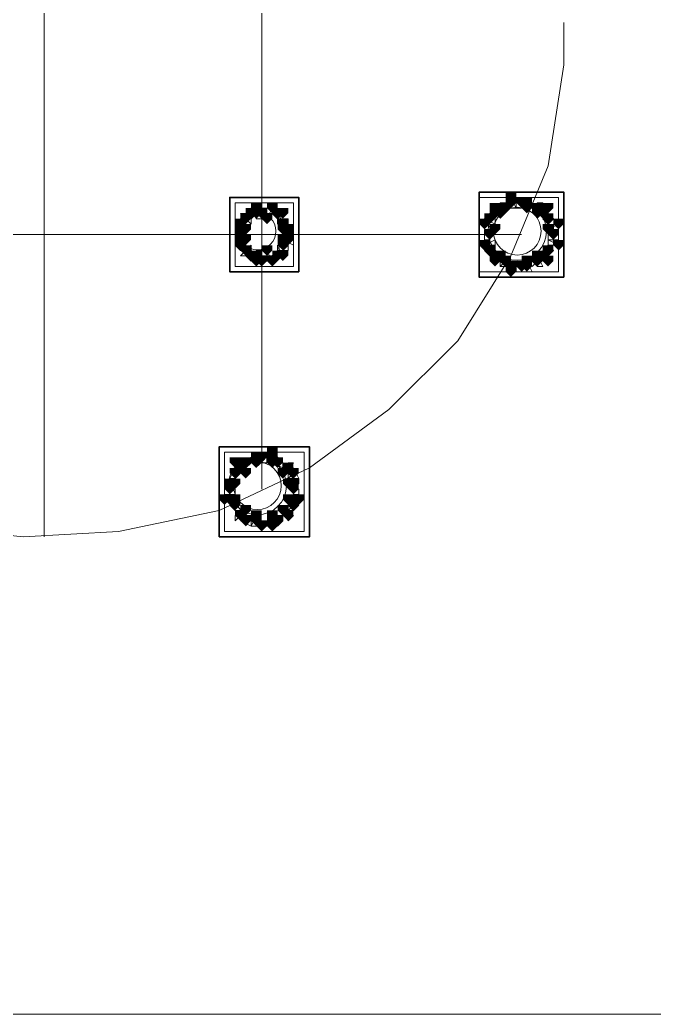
# Model space of a CAD drawing. Header units: millimetres. Extents: x 2315 to 4619, y 1334 to 1897.
# Drawn here: x 4143.72 to 4151.02, y 1530.21 to 1541.67 of the extents above; entities that cross this region are included whole.
import ezdxf

# ---------------------------------------------------------------- set-up
doc = ezdxf.new("R2010")
doc.units = ezdxf.units.MM
for name, color, linetype, true_color in [('PDF_10', 7, 'Continuous', 0x00b85c), ('PDF_AXIS', 7, 'Continuous', 0x00b85c), ('PDF_柱构件', 7, 'Continuous', 0x00b85c), ('PDF_转运站初步方案', 7, 'Continuous', 0x00b85c)]:
    doc.layers.add(name, color=color, linetype=linetype, true_color=true_color)
doc.layers.add('PDF_中心线层', color=1, linetype='Continuous')
doc.layers.add('PDF_粗实线层', color=7, linetype='Continuous')

msp = doc.modelspace()

# ---------------------------------------------------------------- hatches: boundary and pattern name
at = {"layer": 'PDF_10', "transparency": 33554559}
for points in [[(4149.495, 1539.62), (4149.433, 1539.62), (4149.433, 1539.558), (4149.495, 1539.497), (4149.556, 1539.558), (4149.556, 1539.62)], [(4149.495, 1539.62), (4149.433, 1539.62), (4149.433, 1539.558), (4149.495, 1539.497), (4149.556, 1539.558), (4149.556, 1539.62)], [(4146.379, 1539.497), (4146.318, 1539.497), (4146.318, 1539.436), (4146.379, 1539.375), (4146.44, 1539.436), (4146.44, 1539.497)], [(4146.379, 1539.497), (4146.318, 1539.497), (4146.318, 1539.436), (4146.379, 1539.375), (4146.44, 1539.436), (4146.44, 1539.497)], [(4146.379, 1539.497), (4146.318, 1539.497), (4146.318, 1539.436), (4146.379, 1539.375), (4146.44, 1539.436), (4146.44, 1539.497)], [(4146.502, 1539.497), (4146.44, 1539.497), (4146.44, 1539.436), (4146.502, 1539.375), (4146.563, 1539.436), (4146.563, 1539.497)], [(4146.502, 1539.497), (4146.44, 1539.497), (4146.44, 1539.436), (4146.502, 1539.375), (4146.563, 1539.436), (4146.563, 1539.497)], [(4146.685, 1539.497), (4146.624, 1539.497), (4146.624, 1539.436), (4146.685, 1539.375), (4146.746, 1539.436), (4146.746, 1539.497)], [(4146.685, 1539.497), (4146.624, 1539.497), (4146.624, 1539.436), (4146.685, 1539.375), (4146.746, 1539.436), (4146.746, 1539.497)], [(4149.311, 1539.558), (4149.25, 1539.558), (4149.25, 1539.497), (4149.311, 1539.436), (4149.372, 1539.497), (4149.372, 1539.558)], [(4149.311, 1539.558), (4149.25, 1539.558), (4149.25, 1539.497), (4149.311, 1539.436), (4149.372, 1539.497), (4149.372, 1539.558)], [(4149.678, 1539.558), (4149.617, 1539.558), (4149.617, 1539.497), (4149.678, 1539.436), (4149.739, 1539.497), (4149.739, 1539.558)], [(4149.678, 1539.558), (4149.617, 1539.558), (4149.617, 1539.497), (4149.678, 1539.436), (4149.739, 1539.497), (4149.739, 1539.558)], [(4146.257, 1539.375), (4146.196, 1539.375), (4146.196, 1539.314), (4146.257, 1539.253), (4146.318, 1539.314), (4146.318, 1539.375)], [(4146.257, 1539.375), (4146.196, 1539.375), (4146.196, 1539.314), (4146.257, 1539.253), (4146.318, 1539.314), (4146.318, 1539.375)], [(4146.746, 1539.375), (4146.685, 1539.375), (4146.685, 1539.314), (4146.746, 1539.253), (4146.807, 1539.314), (4146.807, 1539.375)], [(4146.746, 1539.375), (4146.685, 1539.375), (4146.685, 1539.314), (4146.746, 1539.253), (4146.807, 1539.314), (4146.807, 1539.375)], [(4149.128, 1539.436), (4149.067, 1539.436), (4149.067, 1539.375), (4149.128, 1539.314), (4149.189, 1539.375), (4149.189, 1539.436)], [(4149.128, 1539.436), (4149.067, 1539.436), (4149.067, 1539.375), (4149.128, 1539.314), (4149.189, 1539.375), (4149.189, 1539.436)], [(4149.8, 1539.436), (4149.739, 1539.436), (4149.739, 1539.375), (4149.8, 1539.314), (4149.861, 1539.375), (4149.861, 1539.436)], [(4149.8, 1539.436), (4149.739, 1539.436), (4149.739, 1539.375), (4149.8, 1539.314), (4149.861, 1539.375), (4149.861, 1539.436)], [(4149.8, 1539.436), (4149.739, 1539.436), (4149.739, 1539.375), (4149.8, 1539.314), (4149.861, 1539.375), (4149.861, 1539.436)], [(4146.257, 1539.253), (4146.196, 1539.253), (4146.196, 1539.192), (4146.257, 1539.131), (4146.318, 1539.192), (4146.318, 1539.253)], [(4146.257, 1539.253), (4146.196, 1539.253), (4146.196, 1539.192), (4146.257, 1539.131), (4146.318, 1539.192), (4146.318, 1539.253)], [(4146.807, 1539.253), (4146.746, 1539.253), (4146.746, 1539.192), (4146.807, 1539.131), (4146.868, 1539.192), (4146.868, 1539.253)], [(4146.807, 1539.253), (4146.746, 1539.253), (4146.746, 1539.192), (4146.807, 1539.131), (4146.868, 1539.192), (4146.868, 1539.253)], [(4149.128, 1539.253), (4149.067, 1539.253), (4149.067, 1539.192), (4149.128, 1539.131), (4149.189, 1539.192), (4149.189, 1539.253)], [(4149.128, 1539.253), (4149.067, 1539.253), (4149.067, 1539.192), (4149.128, 1539.131), (4149.189, 1539.192), (4149.189, 1539.253)], [(4149.861, 1539.253), (4149.8, 1539.253), (4149.8, 1539.192), (4149.861, 1539.131), (4149.922, 1539.192), (4149.922, 1539.253)], [(4149.861, 1539.253), (4149.8, 1539.253), (4149.8, 1539.192), (4149.861, 1539.131), (4149.922, 1539.192), (4149.922, 1539.253)], [(4146.257, 1539.131), (4146.196, 1539.131), (4146.196, 1539.07), (4146.257, 1539.009), (4146.318, 1539.07), (4146.318, 1539.131)], [(4146.257, 1539.131), (4146.196, 1539.131), (4146.196, 1539.07), (4146.257, 1539.009), (4146.318, 1539.07), (4146.318, 1539.131)], [(4146.746, 1539.131), (4146.685, 1539.131), (4146.685, 1539.07), (4146.746, 1539.009), (4146.807, 1539.07), (4146.807, 1539.131)], [(4146.746, 1539.131), (4146.685, 1539.131), (4146.685, 1539.07), (4146.746, 1539.009), (4146.807, 1539.07), (4146.807, 1539.131)], [(4149.128, 1539.07), (4149.067, 1539.07), (4149.067, 1539.009), (4149.128, 1538.948), (4149.189, 1539.009), (4149.189, 1539.07)], [(4149.128, 1539.07), (4149.067, 1539.07), (4149.067, 1539.009), (4149.128, 1538.948), (4149.189, 1539.009), (4149.189, 1539.07)], [(4149.8, 1539.07), (4149.739, 1539.07), (4149.739, 1539.009), (4149.8, 1538.948), (4149.861, 1539.009), (4149.861, 1539.07)], [(4149.8, 1539.07), (4149.739, 1539.07), (4149.739, 1539.009), (4149.8, 1538.948), (4149.861, 1539.009), (4149.861, 1539.07)], [(4149.8, 1539.07), (4149.739, 1539.07), (4149.739, 1539.009), (4149.8, 1538.948), (4149.861, 1539.009), (4149.861, 1539.07)], [(4146.379, 1539.009), (4146.318, 1539.009), (4146.318, 1538.948), (4146.379, 1538.887), (4146.44, 1538.948), (4146.44, 1539.009)], [(4146.379, 1539.009), (4146.318, 1539.009), (4146.318, 1538.948), (4146.379, 1538.887), (4146.44, 1538.948), (4146.44, 1539.009)], [(4146.379, 1539.009), (4146.318, 1539.009), (4146.318, 1538.948), (4146.379, 1538.887), (4146.44, 1538.948), (4146.44, 1539.009)], [(4146.502, 1538.948), (4146.44, 1538.948), (4146.44, 1538.887), (4146.502, 1538.825), (4146.563, 1538.887), (4146.563, 1538.948)], [(4146.502, 1538.948), (4146.44, 1538.948), (4146.44, 1538.887), (4146.502, 1538.825), (4146.563, 1538.887), (4146.563, 1538.948)], [(4146.685, 1539.009), (4146.624, 1539.009), (4146.624, 1538.948), (4146.685, 1538.887), (4146.746, 1538.948), (4146.746, 1539.009)], [(4146.685, 1539.009), (4146.624, 1539.009), (4146.624, 1538.948), (4146.685, 1538.887), (4146.746, 1538.948), (4146.746, 1539.009)], [(4149.311, 1538.948), (4149.25, 1538.948), (4149.25, 1538.887), (4149.311, 1538.825), (4149.372, 1538.887), (4149.372, 1538.948)], [(4149.311, 1538.948), (4149.25, 1538.948), (4149.25, 1538.887), (4149.311, 1538.825), (4149.372, 1538.887), (4149.372, 1538.948)], [(4149.678, 1538.948), (4149.617, 1538.948), (4149.617, 1538.887), (4149.678, 1538.825), (4149.739, 1538.887), (4149.739, 1538.948)], [(4149.678, 1538.948), (4149.617, 1538.948), (4149.617, 1538.887), (4149.678, 1538.825), (4149.739, 1538.887), (4149.739, 1538.948)], [(4149.495, 1538.887), (4149.433, 1538.887), (4149.433, 1538.825), (4149.495, 1538.764), (4149.556, 1538.825), (4149.556, 1538.887)], [(4149.495, 1538.887), (4149.433, 1538.887), (4149.433, 1538.825), (4149.495, 1538.764), (4149.556, 1538.825), (4149.556, 1538.887)], [(4146.318, 1536.627), (4146.257, 1536.627), (4146.257, 1536.565), (4146.318, 1536.504), (4146.379, 1536.565), (4146.379, 1536.627)], [(4146.318, 1536.627), (4146.257, 1536.627), (4146.257, 1536.565), (4146.318, 1536.504), (4146.379, 1536.565), (4146.379, 1536.627)], [(4146.318, 1536.627), (4146.257, 1536.627), (4146.257, 1536.565), (4146.318, 1536.504), (4146.379, 1536.565), (4146.379, 1536.627)], [(4146.502, 1536.688), (4146.44, 1536.688), (4146.44, 1536.627), (4146.502, 1536.565), (4146.563, 1536.627), (4146.563, 1536.688)], [(4146.502, 1536.688), (4146.44, 1536.688), (4146.44, 1536.627), (4146.502, 1536.565), (4146.563, 1536.627), (4146.563, 1536.688)], [(4146.685, 1536.627), (4146.624, 1536.627), (4146.624, 1536.565), (4146.685, 1536.504), (4146.746, 1536.565), (4146.746, 1536.627)], [(4146.685, 1536.627), (4146.624, 1536.627), (4146.624, 1536.565), (4146.685, 1536.504), (4146.746, 1536.565), (4146.746, 1536.627)], [(4146.196, 1536.504), (4146.135, 1536.504), (4146.135, 1536.443), (4146.196, 1536.382), (4146.257, 1536.443), (4146.257, 1536.504)], [(4146.196, 1536.504), (4146.135, 1536.504), (4146.135, 1536.443), (4146.196, 1536.382), (4146.257, 1536.443), (4146.257, 1536.504)], [(4146.868, 1536.504), (4146.807, 1536.504), (4146.807, 1536.443), (4146.868, 1536.382), (4146.929, 1536.443), (4146.929, 1536.504)], [(4146.868, 1536.504), (4146.807, 1536.504), (4146.807, 1536.443), (4146.868, 1536.382), (4146.929, 1536.443), (4146.929, 1536.504)], [(4146.135, 1536.321), (4146.074, 1536.321), (4146.074, 1536.26), (4146.135, 1536.199), (4146.196, 1536.26), (4146.196, 1536.321)], [(4146.135, 1536.321), (4146.074, 1536.321), (4146.074, 1536.26), (4146.135, 1536.199), (4146.196, 1536.26), (4146.196, 1536.321)], [(4146.868, 1536.321), (4146.807, 1536.321), (4146.807, 1536.26), (4146.868, 1536.199), (4146.929, 1536.26), (4146.929, 1536.321)], [(4146.868, 1536.321), (4146.807, 1536.321), (4146.807, 1536.26), (4146.868, 1536.199), (4146.929, 1536.26), (4146.929, 1536.321)], [(4146.196, 1536.138), (4146.135, 1536.138), (4146.135, 1536.077), (4146.196, 1536.016), (4146.257, 1536.077), (4146.257, 1536.138)], [(4146.196, 1536.138), (4146.135, 1536.138), (4146.135, 1536.077), (4146.196, 1536.016), (4146.257, 1536.077), (4146.257, 1536.138)], [(4146.868, 1536.138), (4146.807, 1536.138), (4146.807, 1536.077), (4146.868, 1536.016), (4146.929, 1536.077), (4146.929, 1536.138)], [(4146.868, 1536.138), (4146.807, 1536.138), (4146.807, 1536.077), (4146.868, 1536.016), (4146.929, 1536.077), (4146.929, 1536.138)], [(4146.318, 1535.955), (4146.257, 1535.955), (4146.257, 1535.894), (4146.318, 1535.832), (4146.379, 1535.894), (4146.379, 1535.955)], [(4146.318, 1535.955), (4146.257, 1535.955), (4146.257, 1535.894), (4146.318, 1535.832), (4146.379, 1535.894), (4146.379, 1535.955)], [(4146.685, 1535.955), (4146.624, 1535.955), (4146.624, 1535.894), (4146.685, 1535.832), (4146.746, 1535.894), (4146.746, 1535.955)], [(4146.685, 1535.955), (4146.624, 1535.955), (4146.624, 1535.894), (4146.685, 1535.832), (4146.746, 1535.894), (4146.746, 1535.955)], [(4146.502, 1535.894), (4146.44, 1535.894), (4146.44, 1535.832), (4146.502, 1535.771), (4146.563, 1535.832), (4146.563, 1535.894)], [(4146.502, 1535.894), (4146.44, 1535.894), (4146.44, 1535.832), (4146.502, 1535.771), (4146.563, 1535.832), (4146.563, 1535.894)]]:
    msp.add_hatch(color=256, dxfattribs=at).paths.add_polyline_path(points)
at = {"layer": 'PDF_柱构件', "transparency": 33554559}
for points in [[(4149.372, 1539.681), (4149.311, 1539.681), (4149.311, 1539.62), (4149.372, 1539.558), (4149.433, 1539.62), (4149.433, 1539.681)], [(4149.372, 1539.62), (4149.311, 1539.62), (4149.311, 1539.558), (4149.372, 1539.497), (4149.433, 1539.558), (4149.433, 1539.62)], [(4149.556, 1539.62), (4149.495, 1539.62), (4149.495, 1539.558), (4149.556, 1539.497), (4149.617, 1539.558), (4149.617, 1539.62)], [(4146.44, 1539.558), (4146.379, 1539.558), (4146.379, 1539.497), (4146.44, 1539.436), (4146.502, 1539.497), (4146.502, 1539.558)], [(4146.44, 1539.497), (4146.379, 1539.497), (4146.379, 1539.436), (4146.44, 1539.375), (4146.502, 1539.436), (4146.502, 1539.497)], [(4146.624, 1539.558), (4146.563, 1539.558), (4146.563, 1539.497), (4146.624, 1539.436), (4146.685, 1539.497), (4146.685, 1539.558)], [(4146.746, 1539.497), (4146.685, 1539.497), (4146.685, 1539.436), (4146.746, 1539.375), (4146.807, 1539.436), (4146.807, 1539.497)], [(4149.189, 1539.558), (4149.128, 1539.558), (4149.128, 1539.497), (4149.189, 1539.436), (4149.25, 1539.497), (4149.25, 1539.558)], [(4149.189, 1539.497), (4149.128, 1539.497), (4149.128, 1539.436), (4149.189, 1539.375), (4149.25, 1539.436), (4149.25, 1539.497)], [(4149.25, 1539.497), (4149.189, 1539.497), (4149.189, 1539.436), (4149.25, 1539.375), (4149.311, 1539.436), (4149.311, 1539.497)], [(4149.556, 1539.558), (4149.495, 1539.558), (4149.495, 1539.497), (4149.556, 1539.436), (4149.617, 1539.497), (4149.617, 1539.558)], [(4149.678, 1539.497), (4149.617, 1539.497), (4149.617, 1539.436), (4149.678, 1539.375), (4149.739, 1539.436), (4149.739, 1539.497)], [(4149.739, 1539.497), (4149.678, 1539.497), (4149.678, 1539.436), (4149.739, 1539.375), (4149.8, 1539.436), (4149.8, 1539.497)], [(4149.8, 1539.558), (4149.739, 1539.558), (4149.739, 1539.497), (4149.8, 1539.436), (4149.861, 1539.497), (4149.861, 1539.558)], [(4146.318, 1539.436), (4146.257, 1539.436), (4146.257, 1539.375), (4146.318, 1539.314), (4146.379, 1539.375), (4146.379, 1539.436)], [(4146.563, 1539.436), (4146.502, 1539.436), (4146.502, 1539.375), (4146.563, 1539.314), (4146.624, 1539.375), (4146.624, 1539.436)], [(4149.067, 1539.375), (4149.006, 1539.375), (4149.006, 1539.314), (4149.067, 1539.253), (4149.128, 1539.314), (4149.128, 1539.375)], [(4149.922, 1539.375), (4149.861, 1539.375), (4149.861, 1539.314), (4149.922, 1539.253), (4149.983, 1539.314), (4149.983, 1539.375)], [(4146.257, 1539.314), (4146.196, 1539.314), (4146.196, 1539.253), (4146.257, 1539.192), (4146.318, 1539.253), (4146.318, 1539.314)], [(4146.318, 1539.314), (4146.257, 1539.314), (4146.257, 1539.253), (4146.318, 1539.192), (4146.379, 1539.253), (4146.379, 1539.314)], [(4146.746, 1539.314), (4146.685, 1539.314), (4146.685, 1539.253), (4146.746, 1539.192), (4146.807, 1539.253), (4146.807, 1539.314)], [(4146.807, 1539.314), (4146.746, 1539.314), (4146.746, 1539.253), (4146.807, 1539.192), (4146.868, 1539.253), (4146.868, 1539.314)], [(4149.189, 1539.314), (4149.128, 1539.314), (4149.128, 1539.253), (4149.189, 1539.192), (4149.25, 1539.253), (4149.25, 1539.314)], [(4149.8, 1539.314), (4149.739, 1539.314), (4149.739, 1539.253), (4149.8, 1539.192), (4149.861, 1539.253), (4149.861, 1539.314)], [(4146.257, 1539.192), (4146.196, 1539.192), (4146.196, 1539.131), (4146.257, 1539.07), (4146.318, 1539.131), (4146.318, 1539.192)], [(4146.318, 1539.192), (4146.257, 1539.192), (4146.257, 1539.131), (4146.318, 1539.07), (4146.379, 1539.131), (4146.379, 1539.192)], [(4146.746, 1539.192), (4146.685, 1539.192), (4146.685, 1539.131), (4146.746, 1539.07), (4146.807, 1539.131), (4146.807, 1539.192)], [(4146.807, 1539.192), (4146.746, 1539.192), (4146.746, 1539.131), (4146.807, 1539.07), (4146.868, 1539.131), (4146.868, 1539.192)], [(4149.067, 1539.131), (4149.006, 1539.131), (4149.006, 1539.07), (4149.067, 1539.009), (4149.128, 1539.07), (4149.128, 1539.131)], [(4149.922, 1539.131), (4149.861, 1539.131), (4149.861, 1539.07), (4149.922, 1539.009), (4149.983, 1539.07), (4149.983, 1539.131)], [(4146.318, 1539.07), (4146.257, 1539.07), (4146.257, 1539.009), (4146.318, 1538.948), (4146.379, 1539.009), (4146.379, 1539.07)], [(4146.563, 1539.07), (4146.502, 1539.07), (4146.502, 1539.009), (4146.563, 1538.948), (4146.624, 1539.009), (4146.624, 1539.07)], [(4146.44, 1539.009), (4146.379, 1539.009), (4146.379, 1538.948), (4146.44, 1538.887), (4146.502, 1538.948), (4146.502, 1539.009)], [(4146.44, 1538.948), (4146.379, 1538.948), (4146.379, 1538.887), (4146.44, 1538.825), (4146.502, 1538.887), (4146.502, 1538.948)], [(4146.624, 1538.948), (4146.563, 1538.948), (4146.563, 1538.887), (4146.624, 1538.825), (4146.685, 1538.887), (4146.685, 1538.948)], [(4146.746, 1539.009), (4146.685, 1539.009), (4146.685, 1538.948), (4146.746, 1538.887), (4146.807, 1538.948), (4146.807, 1539.009)], [(4149.189, 1539.009), (4149.128, 1539.009), (4149.128, 1538.948), (4149.189, 1538.887), (4149.25, 1538.948), (4149.25, 1539.009)], [(4149.189, 1538.948), (4149.128, 1538.948), (4149.128, 1538.887), (4149.189, 1538.825), (4149.25, 1538.887), (4149.25, 1538.948)], [(4149.25, 1539.009), (4149.189, 1539.009), (4149.189, 1538.948), (4149.25, 1538.887), (4149.311, 1538.948), (4149.311, 1539.009)], [(4149.556, 1538.948), (4149.495, 1538.948), (4149.495, 1538.887), (4149.556, 1538.825), (4149.617, 1538.887), (4149.617, 1538.948)], [(4149.678, 1539.009), (4149.617, 1539.009), (4149.617, 1538.948), (4149.678, 1538.887), (4149.739, 1538.948), (4149.739, 1539.009)], [(4149.739, 1539.009), (4149.678, 1539.009), (4149.678, 1538.948), (4149.739, 1538.887), (4149.8, 1538.948), (4149.8, 1539.009)], [(4149.8, 1538.948), (4149.739, 1538.948), (4149.739, 1538.887), (4149.8, 1538.825), (4149.861, 1538.887), (4149.861, 1538.948)], [(4149.372, 1538.887), (4149.311, 1538.887), (4149.311, 1538.825), (4149.372, 1538.764), (4149.433, 1538.825), (4149.433, 1538.887)], [(4149.372, 1538.825), (4149.311, 1538.825), (4149.311, 1538.764), (4149.372, 1538.703), (4149.433, 1538.764), (4149.433, 1538.825)], [(4149.556, 1538.887), (4149.495, 1538.887), (4149.495, 1538.825), (4149.556, 1538.764), (4149.617, 1538.825), (4149.617, 1538.887)], [(4146.624, 1536.749), (4146.563, 1536.749), (4146.563, 1536.688), (4146.624, 1536.627), (4146.685, 1536.688), (4146.685, 1536.749)], [(4146.196, 1536.627), (4146.135, 1536.627), (4146.135, 1536.565), (4146.196, 1536.504), (4146.257, 1536.565), (4146.257, 1536.627)], [(4146.44, 1536.688), (4146.379, 1536.688), (4146.379, 1536.627), (4146.44, 1536.565), (4146.502, 1536.627), (4146.502, 1536.688)], [(4146.44, 1536.627), (4146.379, 1536.627), (4146.379, 1536.565), (4146.44, 1536.504), (4146.502, 1536.565), (4146.502, 1536.627)], [(4146.624, 1536.688), (4146.563, 1536.688), (4146.563, 1536.627), (4146.624, 1536.565), (4146.685, 1536.627), (4146.685, 1536.688)], [(4146.624, 1536.627), (4146.563, 1536.627), (4146.563, 1536.565), (4146.624, 1536.504), (4146.685, 1536.565), (4146.685, 1536.627)], [(4146.257, 1536.565), (4146.196, 1536.565), (4146.196, 1536.504), (4146.257, 1536.443), (4146.318, 1536.504), (4146.318, 1536.565)], [(4146.318, 1536.504), (4146.257, 1536.504), (4146.257, 1536.443), (4146.318, 1536.382), (4146.379, 1536.443), (4146.379, 1536.504)], [(4146.746, 1536.504), (4146.685, 1536.504), (4146.685, 1536.443), (4146.746, 1536.382), (4146.807, 1536.443), (4146.807, 1536.504)], [(4146.807, 1536.565), (4146.746, 1536.565), (4146.746, 1536.504), (4146.807, 1536.443), (4146.868, 1536.504), (4146.868, 1536.565)], [(4146.135, 1536.382), (4146.074, 1536.382), (4146.074, 1536.321), (4146.135, 1536.26), (4146.196, 1536.321), (4146.196, 1536.382)], [(4146.196, 1536.382), (4146.135, 1536.382), (4146.135, 1536.321), (4146.196, 1536.26), (4146.257, 1536.321), (4146.257, 1536.382)], [(4146.807, 1536.382), (4146.746, 1536.382), (4146.746, 1536.321), (4146.807, 1536.26), (4146.868, 1536.321), (4146.868, 1536.382)], [(4146.868, 1536.382), (4146.807, 1536.382), (4146.807, 1536.321), (4146.868, 1536.26), (4146.929, 1536.321), (4146.929, 1536.382)], [(4146.074, 1536.199), (4146.013, 1536.199), (4146.013, 1536.138), (4146.074, 1536.077), (4146.135, 1536.138), (4146.135, 1536.199)], [(4146.135, 1536.199), (4146.074, 1536.199), (4146.074, 1536.138), (4146.135, 1536.077), (4146.196, 1536.138), (4146.196, 1536.199)], [(4146.196, 1536.199), (4146.135, 1536.199), (4146.135, 1536.138), (4146.196, 1536.077), (4146.257, 1536.138), (4146.257, 1536.199)], [(4146.807, 1536.199), (4146.746, 1536.199), (4146.746, 1536.138), (4146.807, 1536.077), (4146.868, 1536.138), (4146.868, 1536.199)], [(4146.868, 1536.199), (4146.807, 1536.199), (4146.807, 1536.138), (4146.868, 1536.077), (4146.929, 1536.138), (4146.929, 1536.199)], [(4146.929, 1536.199), (4146.868, 1536.199), (4146.868, 1536.138), (4146.929, 1536.077), (4146.99, 1536.138), (4146.99, 1536.199)], [(4146.318, 1536.077), (4146.257, 1536.077), (4146.257, 1536.016), (4146.318, 1535.955), (4146.379, 1536.016), (4146.379, 1536.077)], [(4146.746, 1536.077), (4146.685, 1536.077), (4146.685, 1536.016), (4146.746, 1535.955), (4146.807, 1536.016), (4146.807, 1536.077)], [(4146.257, 1536.016), (4146.196, 1536.016), (4146.196, 1535.955), (4146.257, 1535.894), (4146.318, 1535.955), (4146.318, 1536.016)], [(4146.44, 1536.016), (4146.379, 1536.016), (4146.379, 1535.955), (4146.44, 1535.894), (4146.502, 1535.955), (4146.502, 1536.016)], [(4146.44, 1535.955), (4146.379, 1535.955), (4146.379, 1535.894), (4146.44, 1535.832), (4146.502, 1535.894), (4146.502, 1535.955)], [(4146.624, 1536.016), (4146.563, 1536.016), (4146.563, 1535.955), (4146.624, 1535.894), (4146.685, 1535.955), (4146.685, 1536.016)], [(4146.624, 1535.955), (4146.563, 1535.955), (4146.563, 1535.894), (4146.624, 1535.832), (4146.685, 1535.894), (4146.685, 1535.955)], [(4146.807, 1536.016), (4146.746, 1536.016), (4146.746, 1535.955), (4146.807, 1535.894), (4146.868, 1535.955), (4146.868, 1536.016)], [(4146.624, 1535.894), (4146.563, 1535.894), (4146.563, 1535.832), (4146.624, 1535.771), (4146.685, 1535.832), (4146.685, 1535.894)]]:
    msp.add_hatch(color=256, dxfattribs=at).paths.add_polyline_path(points)
at = {"layer": 'PDF_转运站初步方案', "transparency": 33554559}
for points in [[(4149.495, 1539.62), (4149.433, 1539.62), (4149.433, 1539.558), (4149.495, 1539.497), (4149.556, 1539.558), (4149.556, 1539.62)], [(4149.495, 1539.62), (4149.433, 1539.62), (4149.433, 1539.558), (4149.495, 1539.497), (4149.556, 1539.558), (4149.556, 1539.62)], [(4146.379, 1539.497), (4146.318, 1539.497), (4146.318, 1539.436), (4146.379, 1539.375), (4146.44, 1539.436), (4146.44, 1539.497)], [(4146.379, 1539.497), (4146.318, 1539.497), (4146.318, 1539.436), (4146.379, 1539.375), (4146.44, 1539.436), (4146.44, 1539.497)], [(4146.502, 1539.497), (4146.44, 1539.497), (4146.44, 1539.436), (4146.502, 1539.375), (4146.563, 1539.436), (4146.563, 1539.497)], [(4146.502, 1539.497), (4146.44, 1539.497), (4146.44, 1539.436), (4146.502, 1539.375), (4146.563, 1539.436), (4146.563, 1539.497)], [(4146.685, 1539.497), (4146.624, 1539.497), (4146.624, 1539.436), (4146.685, 1539.375), (4146.746, 1539.436), (4146.746, 1539.497)], [(4146.685, 1539.497), (4146.624, 1539.497), (4146.624, 1539.436), (4146.685, 1539.375), (4146.746, 1539.436), (4146.746, 1539.497)], [(4149.311, 1539.558), (4149.25, 1539.558), (4149.25, 1539.497), (4149.311, 1539.436), (4149.372, 1539.497), (4149.372, 1539.558)], [(4149.311, 1539.558), (4149.25, 1539.558), (4149.25, 1539.497), (4149.311, 1539.436), (4149.372, 1539.497), (4149.372, 1539.558)], [(4149.678, 1539.558), (4149.617, 1539.558), (4149.617, 1539.497), (4149.678, 1539.436), (4149.739, 1539.497), (4149.739, 1539.558)], [(4149.678, 1539.558), (4149.617, 1539.558), (4149.617, 1539.497), (4149.678, 1539.436), (4149.739, 1539.497), (4149.739, 1539.558)], [(4146.257, 1539.375), (4146.196, 1539.375), (4146.196, 1539.314), (4146.257, 1539.253), (4146.318, 1539.314), (4146.318, 1539.375)], [(4146.257, 1539.375), (4146.196, 1539.375), (4146.196, 1539.314), (4146.257, 1539.253), (4146.318, 1539.314), (4146.318, 1539.375)], [(4146.746, 1539.375), (4146.685, 1539.375), (4146.685, 1539.314), (4146.746, 1539.253), (4146.807, 1539.314), (4146.807, 1539.375)], [(4146.746, 1539.375), (4146.685, 1539.375), (4146.685, 1539.314), (4146.746, 1539.253), (4146.807, 1539.314), (4146.807, 1539.375)], [(4149.128, 1539.436), (4149.067, 1539.436), (4149.067, 1539.375), (4149.128, 1539.314), (4149.189, 1539.375), (4149.189, 1539.436)], [(4149.128, 1539.436), (4149.067, 1539.436), (4149.067, 1539.375), (4149.128, 1539.314), (4149.189, 1539.375), (4149.189, 1539.436)], [(4149.8, 1539.436), (4149.739, 1539.436), (4149.739, 1539.375), (4149.8, 1539.314), (4149.861, 1539.375), (4149.861, 1539.436)], [(4149.8, 1539.436), (4149.739, 1539.436), (4149.739, 1539.375), (4149.8, 1539.314), (4149.861, 1539.375), (4149.861, 1539.436)], [(4146.257, 1539.253), (4146.196, 1539.253), (4146.196, 1539.192), (4146.257, 1539.131), (4146.318, 1539.192), (4146.318, 1539.253)], [(4146.257, 1539.253), (4146.196, 1539.253), (4146.196, 1539.192), (4146.257, 1539.131), (4146.318, 1539.192), (4146.318, 1539.253)], [(4146.807, 1539.253), (4146.746, 1539.253), (4146.746, 1539.192), (4146.807, 1539.131), (4146.868, 1539.192), (4146.868, 1539.253)], [(4146.807, 1539.253), (4146.746, 1539.253), (4146.746, 1539.192), (4146.807, 1539.131), (4146.868, 1539.192), (4146.868, 1539.253)], [(4149.128, 1539.253), (4149.067, 1539.253), (4149.067, 1539.192), (4149.128, 1539.131), (4149.189, 1539.192), (4149.189, 1539.253)], [(4149.128, 1539.253), (4149.067, 1539.253), (4149.067, 1539.192), (4149.128, 1539.131), (4149.189, 1539.192), (4149.189, 1539.253)], [(4149.861, 1539.253), (4149.8, 1539.253), (4149.8, 1539.192), (4149.861, 1539.131), (4149.922, 1539.192), (4149.922, 1539.253)], [(4149.861, 1539.253), (4149.8, 1539.253), (4149.8, 1539.192), (4149.861, 1539.131), (4149.922, 1539.192), (4149.922, 1539.253)], [(4146.257, 1539.131), (4146.196, 1539.131), (4146.196, 1539.07), (4146.257, 1539.009), (4146.318, 1539.07), (4146.318, 1539.131)], [(4146.257, 1539.131), (4146.196, 1539.131), (4146.196, 1539.07), (4146.257, 1539.009), (4146.318, 1539.07), (4146.318, 1539.131)], [(4146.746, 1539.131), (4146.685, 1539.131), (4146.685, 1539.07), (4146.746, 1539.009), (4146.807, 1539.07), (4146.807, 1539.131)], [(4146.746, 1539.131), (4146.685, 1539.131), (4146.685, 1539.07), (4146.746, 1539.009), (4146.807, 1539.07), (4146.807, 1539.131)], [(4149.128, 1539.07), (4149.067, 1539.07), (4149.067, 1539.009), (4149.128, 1538.948), (4149.189, 1539.009), (4149.189, 1539.07)], [(4149.128, 1539.07), (4149.067, 1539.07), (4149.067, 1539.009), (4149.128, 1538.948), (4149.189, 1539.009), (4149.189, 1539.07)], [(4149.8, 1539.07), (4149.739, 1539.07), (4149.739, 1539.009), (4149.8, 1538.948), (4149.861, 1539.009), (4149.861, 1539.07)], [(4149.8, 1539.07), (4149.739, 1539.07), (4149.739, 1539.009), (4149.8, 1538.948), (4149.861, 1539.009), (4149.861, 1539.07)], [(4146.379, 1539.009), (4146.318, 1539.009), (4146.318, 1538.948), (4146.379, 1538.887), (4146.44, 1538.948), (4146.44, 1539.009)], [(4146.379, 1539.009), (4146.318, 1539.009), (4146.318, 1538.948), (4146.379, 1538.887), (4146.44, 1538.948), (4146.44, 1539.009)], [(4146.502, 1538.948), (4146.44, 1538.948), (4146.44, 1538.887), (4146.502, 1538.825), (4146.563, 1538.887), (4146.563, 1538.948)], [(4146.502, 1538.948), (4146.44, 1538.948), (4146.44, 1538.887), (4146.502, 1538.825), (4146.563, 1538.887), (4146.563, 1538.948)], [(4146.685, 1539.009), (4146.624, 1539.009), (4146.624, 1538.948), (4146.685, 1538.887), (4146.746, 1538.948), (4146.746, 1539.009)], [(4146.685, 1539.009), (4146.624, 1539.009), (4146.624, 1538.948), (4146.685, 1538.887), (4146.746, 1538.948), (4146.746, 1539.009)], [(4149.311, 1538.948), (4149.25, 1538.948), (4149.25, 1538.887), (4149.311, 1538.825), (4149.372, 1538.887), (4149.372, 1538.948)], [(4149.311, 1538.948), (4149.25, 1538.948), (4149.25, 1538.887), (4149.311, 1538.825), (4149.372, 1538.887), (4149.372, 1538.948)], [(4149.678, 1538.948), (4149.617, 1538.948), (4149.617, 1538.887), (4149.678, 1538.825), (4149.739, 1538.887), (4149.739, 1538.948)], [(4149.678, 1538.948), (4149.617, 1538.948), (4149.617, 1538.887), (4149.678, 1538.825), (4149.739, 1538.887), (4149.739, 1538.948)], [(4149.495, 1538.887), (4149.433, 1538.887), (4149.433, 1538.825), (4149.495, 1538.764), (4149.556, 1538.825), (4149.556, 1538.887)], [(4149.495, 1538.887), (4149.433, 1538.887), (4149.433, 1538.825), (4149.495, 1538.764), (4149.556, 1538.825), (4149.556, 1538.887)], [(4146.318, 1536.627), (4146.257, 1536.627), (4146.257, 1536.565), (4146.318, 1536.504), (4146.379, 1536.565), (4146.379, 1536.627)], [(4146.318, 1536.627), (4146.257, 1536.627), (4146.257, 1536.565), (4146.318, 1536.504), (4146.379, 1536.565), (4146.379, 1536.627)], [(4146.502, 1536.688), (4146.44, 1536.688), (4146.44, 1536.627), (4146.502, 1536.565), (4146.563, 1536.627), (4146.563, 1536.688)], [(4146.502, 1536.688), (4146.44, 1536.688), (4146.44, 1536.627), (4146.502, 1536.565), (4146.563, 1536.627), (4146.563, 1536.688)], [(4146.685, 1536.627), (4146.624, 1536.627), (4146.624, 1536.565), (4146.685, 1536.504), (4146.746, 1536.565), (4146.746, 1536.627)], [(4146.685, 1536.627), (4146.624, 1536.627), (4146.624, 1536.565), (4146.685, 1536.504), (4146.746, 1536.565), (4146.746, 1536.627)], [(4146.196, 1536.504), (4146.135, 1536.504), (4146.135, 1536.443), (4146.196, 1536.382), (4146.257, 1536.443), (4146.257, 1536.504)], [(4146.196, 1536.504), (4146.135, 1536.504), (4146.135, 1536.443), (4146.196, 1536.382), (4146.257, 1536.443), (4146.257, 1536.504)], [(4146.868, 1536.504), (4146.807, 1536.504), (4146.807, 1536.443), (4146.868, 1536.382), (4146.929, 1536.443), (4146.929, 1536.504)], [(4146.868, 1536.504), (4146.807, 1536.504), (4146.807, 1536.443), (4146.868, 1536.382), (4146.929, 1536.443), (4146.929, 1536.504)], [(4146.135, 1536.321), (4146.074, 1536.321), (4146.074, 1536.26), (4146.135, 1536.199), (4146.196, 1536.26), (4146.196, 1536.321)], [(4146.135, 1536.321), (4146.074, 1536.321), (4146.074, 1536.26), (4146.135, 1536.199), (4146.196, 1536.26), (4146.196, 1536.321)], [(4146.868, 1536.321), (4146.807, 1536.321), (4146.807, 1536.26), (4146.868, 1536.199), (4146.929, 1536.26), (4146.929, 1536.321)], [(4146.868, 1536.321), (4146.807, 1536.321), (4146.807, 1536.26), (4146.868, 1536.199), (4146.929, 1536.26), (4146.929, 1536.321)], [(4146.196, 1536.138), (4146.135, 1536.138), (4146.135, 1536.077), (4146.196, 1536.016), (4146.257, 1536.077), (4146.257, 1536.138)], [(4146.196, 1536.138), (4146.135, 1536.138), (4146.135, 1536.077), (4146.196, 1536.016), (4146.257, 1536.077), (4146.257, 1536.138)], [(4146.868, 1536.138), (4146.807, 1536.138), (4146.807, 1536.077), (4146.868, 1536.016), (4146.929, 1536.077), (4146.929, 1536.138)], [(4146.868, 1536.138), (4146.807, 1536.138), (4146.807, 1536.077), (4146.868, 1536.016), (4146.929, 1536.077), (4146.929, 1536.138)], [(4146.318, 1535.955), (4146.257, 1535.955), (4146.257, 1535.894), (4146.318, 1535.832), (4146.379, 1535.894), (4146.379, 1535.955)], [(4146.318, 1535.955), (4146.257, 1535.955), (4146.257, 1535.894), (4146.318, 1535.832), (4146.379, 1535.894), (4146.379, 1535.955)], [(4146.685, 1535.955), (4146.624, 1535.955), (4146.624, 1535.894), (4146.685, 1535.832), (4146.746, 1535.894), (4146.746, 1535.955)], [(4146.685, 1535.955), (4146.624, 1535.955), (4146.624, 1535.894), (4146.685, 1535.832), (4146.746, 1535.894), (4146.746, 1535.955)], [(4146.502, 1535.894), (4146.44, 1535.894), (4146.44, 1535.832), (4146.502, 1535.771), (4146.563, 1535.832), (4146.563, 1535.894)], [(4146.502, 1535.894), (4146.44, 1535.894), (4146.44, 1535.832), (4146.502, 1535.771), (4146.563, 1535.832), (4146.563, 1535.894)]]:
    msp.add_hatch(color=256, dxfattribs=at).paths.add_polyline_path(points)

# ---------------------------------------------------------------- linework, layer by layer
at = {"layer": 'PDF_10', "lineweight": 18}
for points in [[(4149.433, 1539.558), (4149.495, 1539.558), (4149.495, 1539.62)], [(4146.502, 1539.497), (4146.502, 1539.436), (4146.563, 1539.436)], [(4149.25, 1539.497), (4149.311, 1539.558)], [(4149.311, 1539.497), (4149.25, 1539.558)], [(4149.617, 1539.558), (4149.678, 1539.497), (4149.678, 1539.558)], [(4146.318, 1539.314), (4146.257, 1539.314), (4146.318, 1539.375)], [(4146.379, 1539.436), (4146.44, 1539.436)], [(4146.685, 1539.436), (4146.624, 1539.436), (4146.685, 1539.436)], [(4146.746, 1539.375), (4146.807, 1539.314), (4146.746, 1539.314)], [(4149.189, 1539.375), (4149.128, 1539.375), (4149.189, 1539.436)], [(4149.8, 1539.436), (4149.8, 1539.375)], [(4146.257, 1539.131), (4146.257, 1539.253)], [(4146.807, 1539.253), (4146.807, 1539.131)], [(4149.128, 1539.131), (4149.128, 1539.253)], [(4149.861, 1539.253), (4149.861, 1539.131)], [(4146.257, 1539.192), (4146.196, 1539.192)], [(4146.746, 1539.192), (4146.807, 1539.192)], [(4149.128, 1539.192), (4149.067, 1539.192)], [(4149.8, 1539.192), (4149.861, 1539.192)], [(4146.318, 1539.009), (4146.257, 1539.07), (4146.318, 1539.07)], [(4146.746, 1539.07), (4146.807, 1539.07), (4146.746, 1539.009)], [(4146.44, 1538.948), (4146.379, 1538.948)], [(4146.563, 1538.887), (4146.502, 1538.887), (4146.502, 1538.948)], [(4146.685, 1538.948), (4146.624, 1538.948), (4146.685, 1538.948)], [(4149.189, 1538.948), (4149.128, 1539.009), (4149.189, 1539.009)], [(4149.8, 1539.009), (4149.8, 1538.948)], [(4149.311, 1538.825), (4149.25, 1538.887)], [(4149.311, 1538.887), (4149.25, 1538.825)], [(4149.495, 1538.764), (4149.495, 1538.825), (4149.433, 1538.825)], [(4149.678, 1538.825), (4149.678, 1538.887), (4149.617, 1538.825)], [(4146.563, 1536.627), (4146.502, 1536.627), (4146.502, 1536.565)], [(4146.379, 1536.565), (4146.318, 1536.565)], [(4146.746, 1536.565), (4146.685, 1536.565), (4146.746, 1536.565)], [(4146.196, 1536.443), (4146.196, 1536.382), (4146.196, 1536.443)], [(4146.868, 1536.382), (4146.807, 1536.443)], [(4146.807, 1536.382), (4146.868, 1536.443)], [(4146.196, 1536.26), (4146.135, 1536.26), (4146.135, 1536.199)], [(4146.868, 1536.199), (4146.868, 1536.26), (4146.929, 1536.26)], [(4146.196, 1536.016), (4146.196, 1536.077), (4146.196, 1536.016)], [(4146.807, 1536.016), (4146.868, 1536.077)], [(4146.807, 1536.077), (4146.868, 1536.016)], [(4146.318, 1535.894), (4146.318, 1535.955), (4146.379, 1535.894)], [(4146.685, 1535.894), (4146.746, 1535.955)], [(4146.685, 1535.955), (4146.746, 1535.894)], [(4146.502, 1535.894), (4146.502, 1535.832), (4146.563, 1535.832)]]:
    msp.add_lwpolyline(points, dxfattribs=at)
at = {"layer": 'PDF_AXIS', "lineweight": 18}
for points in [[(4149.922, 1538.764), (4149.922, 1539.62), (4149.006, 1539.62), (4149.006, 1538.764)], [(4146.868, 1538.825), (4146.868, 1539.558), (4146.196, 1539.558), (4146.196, 1538.825)], [(4146.074, 1535.771), (4146.074, 1536.688), (4146.99, 1536.688), (4146.99, 1535.771)]]:
    msp.add_lwpolyline(points, close=True, dxfattribs=at)
at = {"layer": 'PDF_中心线层', "color": 112, "lineweight": 18, "true_color": 0x00b85c}
msp.add_lwpolyline([(4143.997, 1535.71), (4143.997, 1547.682)], close=True, dxfattribs=at)
for points in [[(4146.502, 1547.133), (4146.502, 1536.26)], [(4149.983, 1541.635), (4149.983, 1541.147), (4149.8, 1539.986), (4149.372, 1538.948), (4148.762, 1537.97), (4147.967, 1537.176), (4147.051, 1536.504), (4146.013, 1536.016), (4144.852, 1535.771), (4143.753, 1535.71), (4142.592, 1535.832), (4141.554, 1536.26), (4141.004, 1536.565)], [(4149.495, 1539.192), (4138.561, 1539.192)]]:
    msp.add_lwpolyline(points, dxfattribs=at)
at = {"layer": 'PDF_柱构件', "lineweight": 18}
for points in [[(4149.372, 1539.62), (4149.372, 1539.497), (4149.433, 1539.497)], [(4149.433, 1539.497), (4149.495, 1539.497), (4149.495, 1539.62), (4149.433, 1539.62)], [(4149.556, 1539.62), (4149.556, 1539.497), (4149.617, 1539.62)], [(4146.379, 1539.375), (4146.44, 1539.436), (4146.379, 1539.497), (4146.318, 1539.436)], [(4146.44, 1539.497), (4146.44, 1539.375), (4146.502, 1539.375)], [(4146.502, 1539.436), (4146.563, 1539.436), (4146.563, 1539.497), (4146.502, 1539.497)], [(4146.624, 1539.497), (4146.563, 1539.375)], [(4146.624, 1539.436), (4146.685, 1539.375), (4146.746, 1539.436), (4146.624, 1539.497)], [(4149.189, 1539.497), (4149.25, 1539.436)], [(4149.25, 1539.436), (4149.372, 1539.497), (4149.311, 1539.558), (4149.25, 1539.558)], [(4149.617, 1539.497), (4149.678, 1539.436), (4149.739, 1539.558), (4149.678, 1539.558)], [(4149.8, 1539.497), (4149.678, 1539.436)], [(4146.318, 1539.253), (4146.318, 1539.375), (4146.257, 1539.375), (4146.196, 1539.314)], [(4146.257, 1539.436), (4146.379, 1539.314), (4146.379, 1539.375), (4146.318, 1539.436)], [(4146.746, 1539.436), (4146.685, 1539.375), (4146.685, 1539.314)], [(4146.685, 1539.375), (4146.746, 1539.253), (4146.807, 1539.314), (4146.807, 1539.375)], [(4149.189, 1539.314), (4149.189, 1539.375), (4149.128, 1539.436), (4149.067, 1539.375)], [(4149.739, 1539.375), (4149.8, 1539.314), (4149.861, 1539.375), (4149.8, 1539.436)], [(4146.196, 1539.253), (4146.318, 1539.253), (4146.196, 1539.314)], [(4146.318, 1539.131), (4146.318, 1539.253), (4146.196, 1539.253), (4146.196, 1539.131)], [(4146.868, 1539.314), (4146.746, 1539.253), (4146.868, 1539.253)], [(4146.746, 1539.253), (4146.746, 1539.131), (4146.868, 1539.131), (4146.868, 1539.253)], [(4149.067, 1539.314), (4149.189, 1539.253)], [(4149.128, 1539.131), (4149.128, 1539.253), (4149.067, 1539.253), (4149.067, 1539.131)], [(4149.922, 1539.314), (4149.8, 1539.253)], [(4149.8, 1539.253), (4149.8, 1539.131), (4149.922, 1539.131), (4149.922, 1539.253)], [(4146.196, 1539.07), (4146.318, 1539.131), (4146.196, 1539.131)], [(4146.318, 1539.009), (4146.318, 1539.131), (4146.196, 1539.07), (4146.257, 1539.009)], [(4146.746, 1539.131), (4146.685, 1539.009), (4146.807, 1539.009), (4146.807, 1539.07)], [(4146.868, 1539.131), (4146.746, 1539.131), (4146.868, 1539.07)], [(4149.067, 1539.07), (4149.189, 1539.07), (4149.189, 1539.131)], [(4149.922, 1539.07), (4149.8, 1539.131), (4149.8, 1539.07)], [(4146.318, 1538.948), (4146.379, 1539.009), (4146.379, 1539.07), (4146.257, 1538.948)], [(4146.746, 1538.948), (4146.685, 1539.07), (4146.685, 1539.009)], [(4149.189, 1539.009), (4149.189, 1539.07), (4149.067, 1539.009), (4149.128, 1538.948)], [(4149.8, 1539.07), (4149.739, 1539.009), (4149.8, 1538.948), (4149.861, 1539.009)], [(4146.44, 1538.948), (4146.379, 1539.009), (4146.318, 1538.948), (4146.379, 1538.887)], [(4146.44, 1538.887), (4146.502, 1539.009), (4146.44, 1539.009)], [(4146.563, 1538.948), (4146.502, 1538.948), (4146.502, 1538.887), (4146.563, 1538.887)], [(4146.624, 1538.887), (4146.563, 1539.009)], [(4146.685, 1539.009), (4146.624, 1538.948), (4146.624, 1538.887), (4146.746, 1538.948)], [(4149.189, 1538.887), (4149.25, 1538.948)], [(4149.372, 1538.887), (4149.25, 1538.948), (4149.25, 1538.825), (4149.311, 1538.825)], [(4149.678, 1538.948), (4149.617, 1538.887), (4149.678, 1538.825), (4149.739, 1538.825)], [(4149.8, 1538.887), (4149.678, 1538.948)], [(4149.372, 1538.764), (4149.433, 1538.887), (4149.372, 1538.887)], [(4149.495, 1538.887), (4149.433, 1538.887), (4149.433, 1538.764), (4149.495, 1538.764)], [(4149.617, 1538.764), (4149.556, 1538.887), (4149.556, 1538.764)], [(4146.379, 1536.565), (4146.318, 1536.504), (4146.257, 1536.565), (4146.379, 1536.627)], [(4146.44, 1536.688), (4146.44, 1536.565), (4146.379, 1536.688)], [(4146.563, 1536.565), (4146.502, 1536.565), (4146.502, 1536.688), (4146.563, 1536.688)], [(4146.624, 1536.688), (4146.624, 1536.565)], [(4146.746, 1536.504), (4146.624, 1536.565), (4146.685, 1536.627), (4146.746, 1536.565)], [(4146.257, 1536.443), (4146.196, 1536.382), (4146.135, 1536.382), (4146.196, 1536.504)], [(4146.196, 1536.565), (4146.318, 1536.443)], [(4146.868, 1536.565), (4146.746, 1536.443), (4146.807, 1536.565)], [(4146.807, 1536.382), (4146.807, 1536.443), (4146.868, 1536.504), (4146.929, 1536.382)], [(4146.074, 1536.382), (4146.196, 1536.321), (4146.074, 1536.321)], [(4146.929, 1536.321), (4146.807, 1536.321), (4146.929, 1536.382)], [(4146.196, 1536.26), (4146.196, 1536.199), (4146.074, 1536.199), (4146.074, 1536.26)], [(4146.868, 1536.199), (4146.868, 1536.26), (4146.929, 1536.26), (4146.929, 1536.199)], [(4146.074, 1536.138), (4146.196, 1536.138)], [(4146.196, 1536.138), (4146.257, 1536.016), (4146.196, 1536.016), (4146.135, 1536.077)], [(4146.929, 1536.138), (4146.807, 1536.138)], [(4146.807, 1536.016), (4146.807, 1536.138), (4146.929, 1536.077), (4146.868, 1536.016)], [(4146.196, 1535.955), (4146.318, 1536.016), (4146.196, 1535.894)], [(4146.318, 1535.955), (4146.379, 1535.955), (4146.379, 1535.832), (4146.257, 1535.894)], [(4146.379, 1535.832), (4146.44, 1535.955), (4146.44, 1535.832)], [(4146.624, 1535.832), (4146.624, 1535.955)], [(4146.624, 1535.955), (4146.746, 1535.955), (4146.746, 1535.894), (4146.685, 1535.832)], [(4146.807, 1535.894), (4146.746, 1536.016), (4146.868, 1535.955)], [(4146.502, 1535.894), (4146.563, 1535.894), (4146.563, 1535.832), (4146.502, 1535.832)]]:
    msp.add_lwpolyline(points, close=True, dxfattribs=at)
for points in [[(4146.563, 1539.436), (4146.624, 1539.436)], [(4146.685, 1539.375), (4146.746, 1539.375)], [(4149.128, 1539.253), (4149.128, 1539.314)], [(4149.861, 1539.314), (4149.861, 1539.253)], [(4149.128, 1539.07), (4149.128, 1539.131)], [(4149.861, 1539.131), (4149.861, 1539.07)], [(4146.624, 1538.948), (4146.563, 1538.948)], [(4146.746, 1539.009), (4146.685, 1539.009)]]:
    msp.add_lwpolyline(points, dxfattribs=at)
at = {"layer": 'PDF_粗实线层', "color": 112, "lineweight": 35, "true_color": 0x00b85c}
for points in [[(4146.929, 1538.764), (4146.135, 1538.764), (4146.135, 1539.62), (4146.929, 1539.62)], [(4149.983, 1538.703), (4149.983, 1539.681), (4149.006, 1539.681), (4149.006, 1538.703)], [(4146.013, 1535.71), (4146.013, 1536.749), (4147.051, 1536.749), (4147.051, 1535.71)]]:
    msp.add_lwpolyline(points, close=True, dxfattribs=at)
at = {"layer": 'PDF_转运站初步方案', "color": 142, "lineweight": 5, "true_color": 0x00a5dd}
msp.add_lwpolyline([(3419.942, 1530.213), (4209.904, 1530.213)], dxfattribs=at)
at = {"layer": 'PDF_转运站初步方案', "lineweight": 18}
for centre, radius in [((4149.445, 1539.232), 0.336), ((4149.445, 1539.232), 0.275), ((4146.452, 1539.232), 0.214), ((4146.452, 1539.232), 0.214), ((4146.452, 1536.3), 0.336), ((4146.452, 1536.3), 0.275)]:
    msp.add_circle(centre, radius, dxfattribs=at)

doc.saveas('drawing.dxf')
